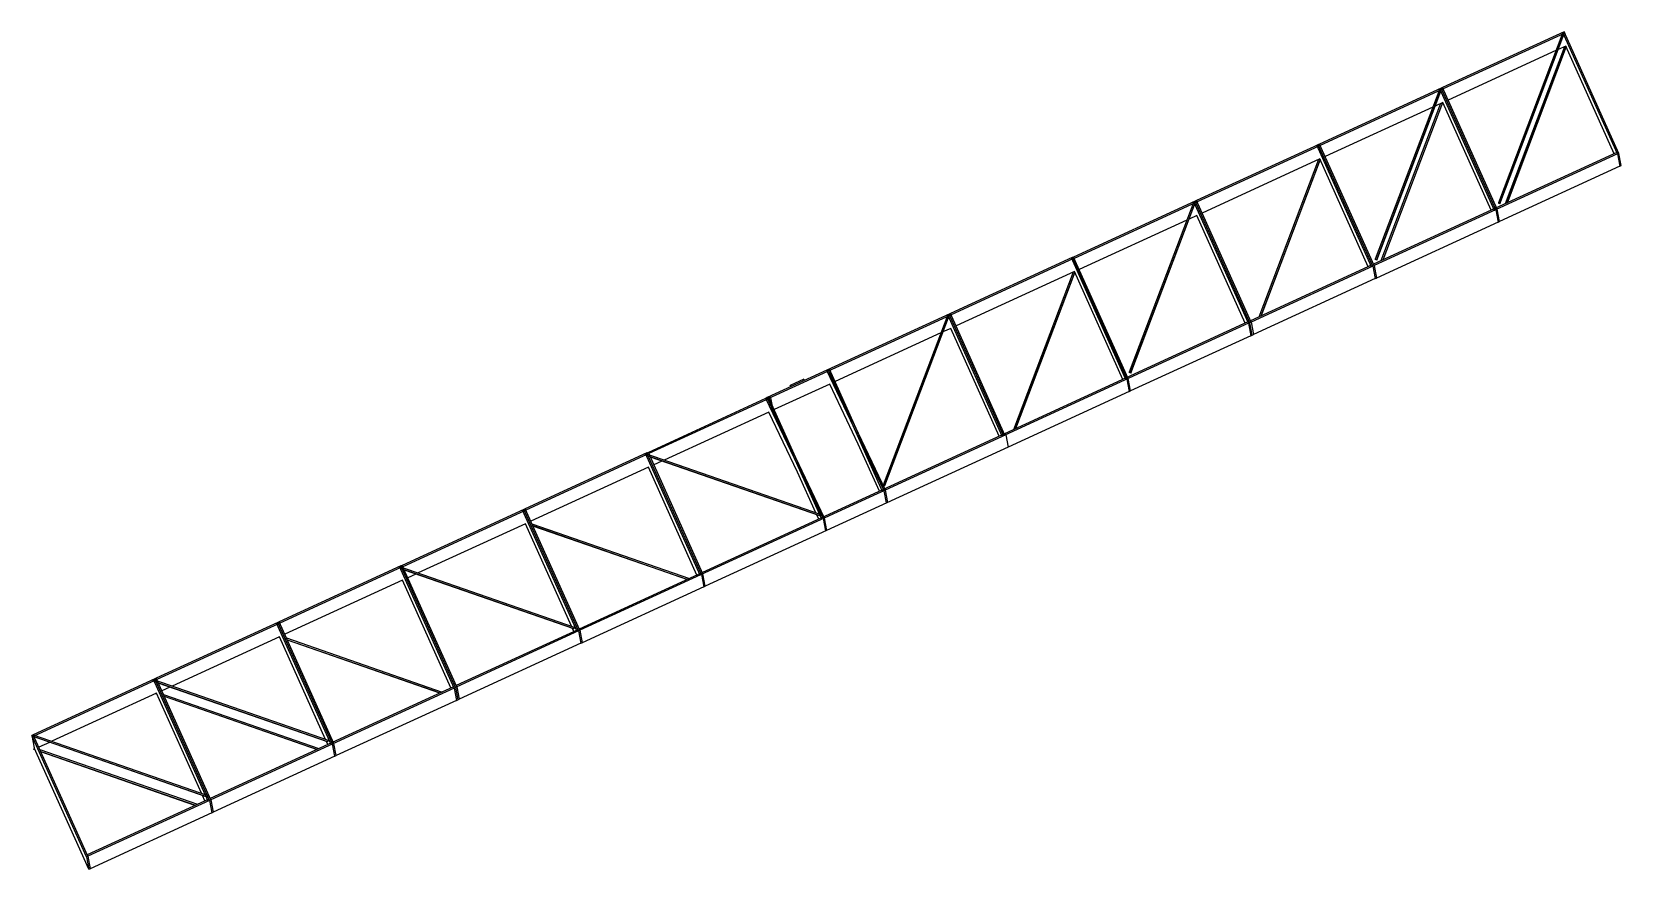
# Model space of a CAD drawing. Header units: millimetres. Extents: x -42 to 1025, y -303 to 260.
import ezdxf

# ---------------------------------------------------------------- set-up
doc = ezdxf.new("R2010")
doc.units = ezdxf.units.MM

msp = doc.modelspace()

# ---------------------------------------------------------------- linework, layer by layer
at = {"color": 7, "linetype": 'Continuous', "lineweight": 25}
for p, q in [((986.8, 259.5), (905.1, 222)), ((987.2, 258.6), (905.5, 221.1)), ((985.8, 259.1), (942.6, 144.7)), ((986.8, 258.8), (943.6, 144.4)), ((943.6, 144.1), (986.5, 257.6)), ((986.8, 259.5), (985.8, 259.1)), ((986.8, 258.8), (985.8, 259.1)), ((1022.5, 177.5), (985.8, 259.1)), ((1023.4, 177.9), (986.8, 259.5)), ((986.8, 259.5), (987.2, 258.6)), ((987.2, 258.6), (987.2, 258.5)), ((981.2, 246.9), (908.9, 213.6)), ((986.9, 249.5), (947.1, 144)), ((988, 249.6), (948.4, 144.5)), ((948.5, 144.6), (988.1, 249.4)), ((987.8, 249.9), (982.7, 247.5)), ((1020.3, 177.6), (987.8, 249.9)), ((904.2, 221.6), (822.6, 184.1)), ((904.6, 220.7), (823, 183.2)), ((903.3, 221.2), (860, 106.8)), ((904.2, 220.9), (860.9, 106.5)), ((861, 106.2), (903.9, 219.7)), ((904.2, 221.6), (903.3, 221.2)), ((904.2, 220.9), (903.3, 221.2)), ((939.9, 139.6), (903.3, 221.2)), ((905.1, 222), (904.2, 221.6)), ((940.8, 140), (904.2, 221.6)), ((904.2, 221.6), (904.6, 220.7)), ((941.8, 140.4), (905.1, 222)), ((905.1, 222), (905.5, 221.1)), ((905.5, 221.1), (905.6, 221)), ((898.7, 209), (826.3, 175.7)), ((903.7, 211.3), (863.7, 105.7)), ((905, 211.9), (865, 106.2)), ((865.2, 106.3), (905.2, 212)), ((905.3, 212), (900.1, 209.6)), ((937.8, 139.7), (905.3, 212)), ((821.6, 183.7), (740, 146.2)), ((822.1, 182.8), (740.4, 145.3)), ((822.6, 184.1), (820.7, 183.3)), ((857.4, 101.7), (820.7, 183.3)), ((820.7, 183.3), (820.7, 183.3)), ((858.3, 102.1), (821.6, 183.7)), ((821.6, 183.7), (822.1, 182.8)), ((859.2, 102.5), (822.6, 184.1)), ((822.6, 184.1), (823, 183.2)), ((823, 183.2), (823, 183.1)), ((822.7, 174.1), (743.8, 137.8)), ((821.8, 173.7), (781.8, 68)), ((822.9, 173.7), (783.1, 68.6)), ((783.3, 68.7), (823, 173.6)), ((855.2, 101.8), (822.7, 174.1)), ((1022.1, 178.4), (858.8, 103.4)), ((1022.5, 177.5), (859.2, 102.5)), ((1022.1, 178.4), (1022.5, 177.5)), ((1023.4, 177.9), (1022.5, 177.5)), ((1022.5, 177.5), (1024.1, 169.3)), ((1025, 169.7), (1023.4, 177.9)), ((1024.1, 169.3), (943.3, 132.2)), ((1024.1, 169.3), (1025, 169.7)), ((739.1, 145.8), (657.5, 108.3)), ((739.5, 144.9), (657.9, 107.4)), ((738.2, 145.4), (694.9, 31)), ((739.1, 145), (695.8, 30.7)), ((695.9, 30.4), (738.8, 143.9)), ((740, 146.2), (738.2, 145.4)), ((739.1, 145), (738.2, 145.4)), ((774.8, 63.8), (738.2, 145.4)), ((775.7, 64.2), (739.1, 145.8)), ((739.1, 145.8), (739.5, 144.9)), ((776.6, 64.6), (740, 146.2)), ((740, 146.2), (740.4, 145.3)), ((740.4, 145.3), (740.4, 145.2)), ((940.8, 140), (939.9, 139.6)), ((940.4, 140.9), (940.8, 140)), ((941.8, 140.4), (940.8, 140)), ((940.8, 140), (942.4, 131.7)), ((943.4, 132.1), (941.8, 140.4)), ((943.6, 144.4), (942.6, 144.7)), ((942.6, 144.7), (942.7, 144.4)), ((943.6, 144.1), (942.7, 144.4)), ((943.6, 144.4), (943.6, 144.1)), ((733.5, 133.1), (661.2, 99.9)), ((740.2, 136.2), (735, 133.8)), ((772.7, 63.9), (740.2, 136.2)), ((942.4, 131.7), (860.8, 94.2)), ((942.4, 131.7), (943.4, 132.1)), ((656.5, 107.9), (574.9, 70.3)), ((657, 107), (575.3, 69.5)), ((657.5, 108.3), (656.1, 107.7)), ((692.7, 26.1), (656.1, 107.7)), ((656.1, 107.7), (656.1, 107.6)), ((656.5, 107.9), (657, 107)), ((693.2, 26.3), (656.5, 107.9)), ((693.6, 26.5), (657, 108.1)), ((694.1, 26.7), (657.5, 108.3)), ((657.5, 108.3), (657.9, 107.4)), ((657.9, 107.4), (657.9, 107.3)), ((860.9, 106.5), (860, 106.8)), ((860, 106.8), (860, 106.6)), ((658.1, 98.5), (578.7, 62)), ((657.2, 98.1), (617.2, -7.6)), ((658.3, 98.1), (618.5, -7)), ((618.6, -6.9), (658.3, 97.9)), ((690.6, 26.1), (658.1, 98.5)), ((857.9, 103), (776.2, 65.5)), ((858.3, 102.1), (776.6, 64.6)), ((859.2, 102.5), (857.4, 101.7)), ((857.9, 103), (858.3, 102.1)), ((858.3, 102.1), (859.9, 93.8)), ((858.8, 103.4), (859.2, 102.5)), ((859.2, 102.5), (860.8, 94.2)), ((861, 106.2), (860, 106.6)), ((860.9, 106.5), (861, 106.2)), ((859.9, 93.8), (778.2, 56.3)), ((859.9, 93.8), (860.8, 94.2)), ((574.4, 70.1), (452, 13.9)), ((574.9, 69.3), (452.4, 13)), ((573.1, 69.5), (529.8, -44.8)), ((574, 69.2), (530.7, -45.2)), ((530.7, -45.4), (573.7, 68)), ((574.9, 70.3), (573.1, 69.5)), ((574, 69.2), (573.1, 69.5)), ((609.7, -12), (573.1, 69.5)), ((610.6, -11.6), (574, 69.9)), ((574.4, 70.1), (574.9, 69.3)), ((574.9, 70.3), (575.3, 69.5)), ((611.5, -11.2), (574.9, 70.3)), ((575.3, 69.5), (575.3, 69.4)), ((774.4, 64.7), (611.1, -10.4)), ((774.4, 64.7), (774.8, 63.8)), ((776.6, 64.6), (774.8, 63.8)), ((777.3, 55.9), (775.7, 64.2)), ((776.2, 65.5), (776.6, 64.6)), ((776.6, 64.6), (778.2, 56.3)), ((568.4, 57.3), (497.5, 24.7)), ((575.1, 60.4), (569.9, 58)), ((607.6, -12), (575.1, 60.4)), ((774.8, 63.8), (611.5, -11.2)), ((776.4, 55.5), (695.7, 18.4)), ((774.8, 63.8), (776.4, 55.5)), ((776.4, 55.5), (778.2, 56.3)), ((492.8, 32.6), (491.9, 32.2)), ((530.4, -48.6), (491.9, 32.2)), ((491.9, 32.2), (491.9, 32.2)), ((493.7, 33), (492.8, 32.6)), ((492.8, 32.6), (493.2, 31.7)), ((531.3, -48.1), (492.8, 32.6)), ((529.4, -49), (492.8, 32.6)), ((530.4, -48.6), (493.7, 33)), ((493.9, 23), (456.6, 5.9)), ((476.5, 26.2), (467.4, 22)), ((467.4, 22), (467.9, 21.2)), ((467.6, 21.1), (467.4, 22)), ((476.5, 26.2), (476.9, 25.3)), ((513.1, -17.3), (493.9, 23)), ((694.1, 26.7), (692.7, 26.1)), ((692.8, 27.2), (693.2, 26.3)), ((693.2, 26.3), (694.8, 18)), ((695.2, 18.2), (693.6, 26.5)), ((695.7, 18.4), (694.1, 26.7)), ((695.8, 30.7), (694.9, 31)), ((694.9, 31), (694.9, 30.8)), ((695.9, 30.4), (694.9, 30.8)), ((695.8, 30.7), (695.9, 30.4)), ((453.8, 14.7), (372.2, -22.9)), ((454.2, 13.8), (372.6, -23.7)), ((451.9, 13.9), (451, 13.4)), ((489.5, -67.3), (451, 13.4)), ((451, 13.4), (451, 13.4)), ((490.4, -66.9), (451.9, 13.9)), ((452.9, 14.3), (452, 13.9)), ((452, 13.9), (452.4, 13)), ((452, 13.9), (452, 13.8)), ((488.6, -67.7), (452, 13.9)), ((489.5, -67.3), (452.9, 14.3)), ((453.8, 14.7), (454.2, 13.8)), ((454.2, 13.8), (455.1, 9.4)), ((694.8, 18), (613.6, -19.3)), ((694.8, 18), (695.7, 18.4)), ((453.1, 4.2), (382.9, -28)), ((472.3, -36.1), (453.1, 4.2)), ((611.6, -10.2), (325.8, -141.5)), ((611.1, -10.4), (611.5, -11.2)), ((611.6, -10.2), (612, -11)), ((612, -11), (326.3, -142.3)), ((613.6, -19.3), (410.4, -112.7)), ((527.3, -48.9), (513.1, -17.3)), ((611.5, -11.2), (609.7, -12)), ((612, -11), (613.6, -19.3)), ((371.3, -23.2), (289.6, -60.8)), ((371.7, -24.1), (290, -61.6)), ((370.3, -23.6), (370, -24.6)), ((370, -24.6), (487.2, -65.3)), ((372.2, -22.9), (370.3, -23.6)), ((370.3, -23.6), (487.5, -64.4)), ((407, -105.2), (370.3, -23.6)), ((370.9, -25.1), (370.5, -24.9)), ((407.9, -104.8), (371.3, -23.2)), ((371.3, -23.2), (371.7, -24.1)), ((408.8, -104.4), (372.2, -22.9)), ((372.2, -22.9), (372.6, -23.7)), ((372.6, -23.7), (372.6, -23.8)), ((487.2, -65.5), (373.6, -26)), ((381.3, -28.7), (375.9, -31.2)), ((372.4, -32.8), (293.4, -69.1)), ((404.8, -105.2), (372.4, -32.8)), ((484.6, -63.4), (472.3, -36.1)), ((530.4, -48.6), (529.4, -49)), ((530.7, -45.2), (529.8, -44.8)), ((529.8, -44.8), (529.8, -45.1)), ((530.7, -45.4), (529.8, -45.1)), ((532, -56.8), (530.4, -48.6)), ((530.7, -45.2), (530.7, -45.4)), ((532.9, -56.4), (531.3, -48.1)), ((288.7, -61.2), (207.1, -98.7)), ((289.1, -62), (207.5, -99.6)), ((289.6, -60.8), (287.8, -61.6)), ((324.4, -143.1), (287.8, -61.6)), ((287.8, -61.6), (287.8, -61.6)), ((325.3, -142.7), (288.7, -61.2)), ((288.7, -61.2), (289.1, -62)), ((289.6, -60.8), (290, -61.6)), ((326.3, -142.3), (289.6, -60.8)), ((290, -61.6), (290.1, -61.7)), ((289.8, -70.7), (217.8, -103.8)), ((320.7, -139.6), (289.8, -70.7)), ((294.1, -70.8), (399.8, -107.5)), ((294.7, -72), (398.5, -108.1)), ((398.2, -108.2), (294.8, -72.3)), ((486.5, -67.7), (485.2, -64.8)), ((487.5, -64.4), (487.2, -65.3)), ((487.4, -65.1), (487.2, -65.5)), ((487.2, -65.3), (487.2, -65.5)), ((489.5, -67.3), (488.6, -67.7)), ((489.5, -67.3), (491.1, -75.6)), ((492, -75.2), (490.4, -66.9)), ((206.2, -99.1), (124.5, -136.6)), ((206.6, -100), (124.9, -137.5)), ((205.2, -99.5), (204.9, -100.4)), ((204.9, -100.4), (322.1, -141.1)), ((207.1, -98.7), (205.2, -99.5)), ((205.2, -99.5), (322.4, -140.2)), ((241.9, -181.1), (205.2, -99.5)), ((205.8, -100.9), (205.4, -100.8)), ((242.8, -180.7), (206.2, -99.1)), ((206.2, -99.1), (206.6, -100)), ((243.7, -180.3), (207.1, -98.7)), ((207.1, -98.7), (207.5, -99.6)), ((207.5, -99.6), (207.5, -99.6)), ((322.1, -141.4), (208.5, -101.9)), ((216.2, -104.5), (210.8, -107)), ((408.8, -104.4), (407, -105.2)), ((407.5, -104), (407.9, -104.8)), ((407.9, -104.8), (409.5, -113.1)), ((410.4, -112.7), (408.8, -104.4)), ((207.3, -108.7), (128.3, -144.9)), ((239.7, -181), (207.3, -108.7)), ((409.5, -113.1), (327.9, -150.6)), ((409.5, -113.1), (410.4, -112.7)), ((409.5, -113.1), (409.5, -113.1)), ((123.6, -137), (42, -174.5)), ((124, -137.9), (42.4, -175.4)), ((124.5, -136.6), (122.7, -137.4)), ((159.3, -219), (122.7, -137.4)), ((122.7, -137.4), (122.7, -137.4)), ((160.2, -218.6), (123.6, -137)), ((123.6, -137), (124, -137.9)), ((161.2, -218.2), (124.5, -136.6)), ((124.5, -136.6), (124.9, -137.5)), ((124.9, -137.5), (125, -137.6)), ((124.7, -146.6), (52.7, -179.7)), ((125, -147.1), (124.1, -146.8)), ((124.4, -146.7), (124.8, -146.9)), ((155.6, -215.5), (124.7, -146.6)), ((129.4, -147.4), (233.8, -183.7)), ((129.9, -148.7), (232.5, -184.3)), ((232.2, -184.4), (130.1, -148.9)), ((324.9, -141.9), (243.3, -179.4)), ((325.3, -142.7), (243.7, -180.3)), ((322.3, -143.1), (321.4, -141.1)), ((322.4, -140.2), (322.1, -141.1)), ((322.4, -140.4), (322.1, -141.4)), ((322.1, -141.1), (322.1, -141.4)), ((322.4, -140.2), (322.4, -140.4)), ((326.3, -142.3), (324.4, -143.1)), ((324.9, -141.9), (325.3, -142.7)), ((325.3, -142.7), (326.9, -151)), ((325.8, -141.5), (326.3, -142.3)), ((326.3, -142.3), (327.9, -150.6)), ((326.9, -151), (245.3, -188.5)), ((326.9, -151), (327.9, -150.6)), ((41.1, -174.9), (-40.6, -212.4)), ((41.5, -175.8), (-40.2, -213.3)), ((40.1, -175.3), (39.8, -176.2)), ((39.8, -176.2), (157, -216.9)), ((42, -174.5), (40.1, -175.3)), ((40.1, -175.3), (157.3, -216)), ((76.8, -256.9), (40.1, -175.3)), ((40.7, -176.8), (40.3, -176.6)), ((77.7, -256.5), (41.1, -174.9)), ((41.1, -174.9), (41.5, -175.8)), ((78.6, -256.1), (42, -174.5)), ((42, -174.5), (42.4, -175.4)), ((42.4, -175.4), (42.4, -175.5)), ((157, -217.2), (43.4, -177.7)), ((51.1, -180.4), (45.7, -182.9)), ((241.5, -180.2), (78.2, -255.2)), ((241.9, -181.1), (78.6, -256.1)), ((241.5, -180.2), (241.9, -181.1)), ((243.7, -180.3), (241.9, -181.1)), ((241.9, -181.1), (243.5, -189.3)), ((242.8, -180.7), (244.4, -188.9)), ((243.3, -179.4), (243.7, -180.3)), ((243.7, -180.3), (245.3, -188.5)), ((42.1, -184.5), (-28.1, -216.8)), ((42.4, -185.1), (41.5, -184.8)), ((41.8, -184.6), (42.3, -184.8)), ((72.3, -251.7), (42.1, -184.5)), ((46.8, -185.3), (151.2, -221.6)), ((47.4, -186.6), (149.9, -222.2)), ((149.7, -222.4), (47.5, -186.8)), ((243.5, -189.3), (162.8, -226.4)), ((243.5, -189.3), (245.3, -188.5)), ((-40.6, -212.4), (-41.5, -212.8)), ((-4.9, -294.4), (-41.5, -212.8)), ((-41.5, -212.8), (-39.9, -221.1)), ((-40.6, -212.4), (-40.9, -213.3)), ((-40.6, -212.4), (76.6, -253.2)), ((-4, -294), (-40.6, -212.4)), ((-40.6, -212.4), (-40.2, -213.3)), ((-40.9, -213.3), (76.2, -254.1)), ((-39.9, -221.1), (-40.2, -222)), ((-40.2, -222), (-39.3, -222.3)), ((-40.2, -222.2), (-40.2, -222)), ((-39.2, -222.6), (-40.2, -222.2)), ((75.4, -254), (-39.9, -213.9)), ((-3.3, -302.7), (-39.9, -221.1)), ((-29.7, -217.5), (-36.8, -220.8)), ((-36.1, -222.4), (69.6, -259.1)), ((-35.5, -223.6), (68.3, -259.7)), ((68, -259.9), (-35.4, -223.9)), ((157.2, -218.9), (156.3, -216.9)), ((157.3, -216), (157, -216.9)), ((157.3, -216.3), (157, -217.2)), ((157, -216.9), (157, -217.2)), ((157.3, -216), (157.3, -216.3)), ((161.2, -218.2), (159.3, -219)), ((159.8, -217.7), (160.2, -218.6)), ((161.8, -226.8), (160.2, -218.6)), ((162.8, -226.4), (161.2, -218.2)), ((161.8, -226.8), (80.2, -264.4)), ((161.8, -226.8), (162.8, -226.4)), ((161.8, -226.8), (161.8, -226.8)), ((77.3, -255.6), (-4.4, -293.1)), ((74.6, -256.8), (73, -253.2)), ((76.6, -253.2), (76.2, -254.1)), ((77.3, -255.6), (77.7, -256.5)), ((78.2, -255.2), (78.6, -256.1)), ((77.7, -256.5), (-4, -294)), ((79.3, -264.8), (-2.4, -302.3)), ((78.6, -256.1), (76.8, -256.9)), ((77.7, -256.5), (79.3, -264.8)), ((78.6, -256.1), (80.2, -264.4)), ((79.3, -264.8), (80.2, -264.4)), ((-4, -294), (-4.9, -294.4)), ((-4.9, -294.4), (-3.3, -302.7)), ((-4.4, -293.1), (-4, -294)), ((-4, -294), (-2.4, -302.3)), ((-3.3, -302.7), (-2.4, -302.3))]:
    msp.add_line(p, q, dxfattribs=at)

doc.saveas('drawing.dxf')
